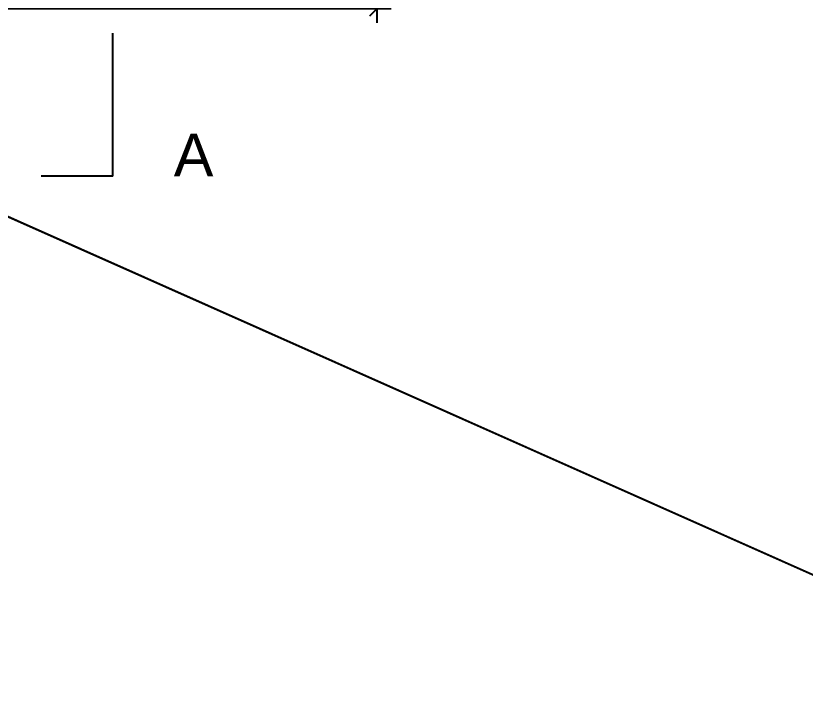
# Model space of a CAD drawing. Header units: inches. Extents: x -173 to 14008, y -3334 to 10368.
# Drawn here: x 12437 to 12989, y -1597 to -1117 of the extents above; entities that cross this region are included whole.
import ezdxf

# ---------------------------------------------------------------- set-up
doc = ezdxf.new("R2010")
doc.units = ezdxf.units.IN
doc.header["$MEASUREMENT"] = 0
doc.layers.add('QUOTE', color=6, linetype='Continuous', lineweight=9)
doc.styles.get("Standard").update_dxf_attribs({"font": 'Arial.ttf'})
doc.dimstyles.get("Standard").update_dxf_attribs({"dimtxt": 15, "dimasz": 10, "dimexe": 10, "dimexo": 10, "dimgap": 5, "dimtad": 2, "dimtih": 1, "dimtoh": 1, "dimdec": 0, "dimzin": 0, "dimdsep": 46, "dimtxsty": 'Standard', "dimblk": 'OBLIQUE', "dimblk1": 'OBLIQUE', "dimblk2": 'OBLIQUE', "dimcen": 0.09, "dimdle": 10, "dimadec": 0, "dimazin": 0, "dimtfac": 1, "dimtdec": 0, "dimtofl": 0, "dimtmove": 0, "dimatfit": 3, "dimldrblk": 'OBLIQUE', "dimfxl": 1, "dimtolj": 1, "dimtzin": 0, "dimarcsym": 0})

# ---------------------------------------------------------------- blocks, each defined once
blk = doc.blocks.new('_Oblique')
at = {"color": 0, "linetype": 'ByBlock', "lineweight": -2}
blk.add_line((-0.5, -0.5), (0.5, 0.5), dxfattribs=at)
blk = doc.blocks.new('*D92')
at = {"layer": 'Defpoints', "color": 0, "transparency": 16777216}
for p in [(12029.4, -1059.86), (12689.83, -1059.86), (12689.83, -1111.86)]:
    blk.add_point(p, dxfattribs=at)
at = {"layer": 'QUOTE', "color": 0, "lineweight": -2, "transparency": 16777216}
for p, q in [((12029.4, -1069.86), (12029.4, -1121.86)), ((12689.83, -1069.86), (12689.83, -1121.86)), ((12019.4, -1111.86), (12699.83, -1111.86))]:
    blk.add_line(p, q, dxfattribs=at)
at = {"layer": 'QUOTE', "color": 0, "lineweight": -2, "transparency": 16777216, "xscale": 10, "yscale": 10, "zscale": 10, "rotation": 180}
blk.add_blockref('_Oblique', (12029.4, -1111.86), dxfattribs=at)
at = {"layer": 'QUOTE', "color": 0, "lineweight": -2, "transparency": 16777216, "xscale": 10, "yscale": 10, "zscale": 10}
blk.add_blockref('_Oblique', (12689.83, -1111.86), dxfattribs=at)
at = {"layer": 'QUOTE', "color": 0, "transparency": 16777216, "insert": (12359.61, -1124.46), "char_height": 15, "attachment_point": 5}
blk.add_mtext('\\A1;660', dxfattribs=at)

msp = doc.modelspace()

# ---------------------------------------------------------------- linework, layer by layer
for q in [(12505.24, -1129.16), (12455.24, -1229.16)]:
    msp.add_line((12505.24, -1229.16), q)
for points in [[(11367.7, -783.69), (13194.92, -1596.86), (14008.1, 230.36), (12180.87, 1043.54)], [(11367.83, -783.39), (13194.92, -1596.86), (14008.4, 230.23), (12181.31, 1043.7)]]:
    msp.add_lwpolyline(points, close=True)

# ---------------------------------------------------------------- texts
msp.add_text('A', height=29.74, rotation=360).set_placement((12547.84, -1229.16))

# ---------------------------------------------------------------- dimensions: what is measured, and where the dimension line sits
at = {"layer": 'QUOTE'}
dim = msp.add_linear_dim(base=(12689.83, -1111.86), p1=(12029.4, -1059.86), p2=(12689.83, -1059.86), dimstyle='Standard', dxfattribs=at)
dim.commit()
dim.dimension.update_dxf_attribs({"geometry": '*D92', "text_midpoint": (12359.61, -1124.46)})

doc.saveas('drawing.dxf')
